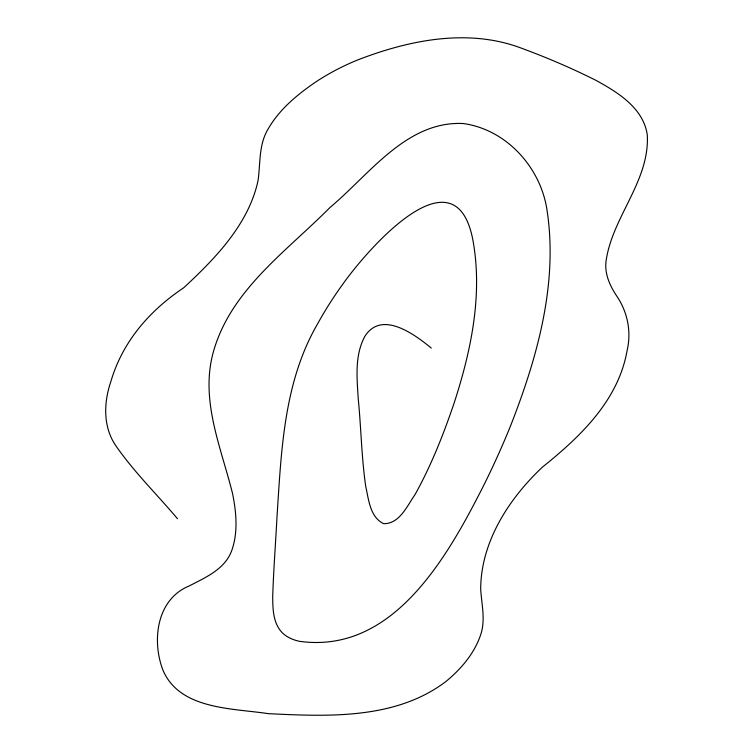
<?xml version="1.0" encoding="UTF-8"?>
<svg xmlns="http://www.w3.org/2000/svg" width="753" height="753" viewBox="0 0 753 753"><rect width="100%" height="100%" fill="white"/><g stroke="black" fill="none" stroke-linecap="round" stroke-linejoin="round"><path stroke-width="1.13" d="M431.29 348.093C414.715 334.436 381.423 309.671 364.734 336.572C354.588 355.52 356.95 377.865 358.212 398.506C361.129 427.732 361.496 457.193 365.704 486.278C368.669 499.38 369.949 517.236 383.691 523.683C399.579 523.956 407.166 505.809 414.95 494.73C431.262 465.448 443.592 434.142 454.323 402.45C471.227 350.22 483.04 293.952 472.715 239.162C454.492 147.324 365.45 252.142 342.907 284.022A500.19 309.323 -18.1 0 0 317.597 323.856C283.683 382.148 281.321 451.038 277.019 516.53C275.626 543.101 273.574 569.654 272.708 596.244C272.765 609.083 272.972 623.973 283.006 633.461A51.411 31.795 -18.1 0 0 299.317 641.292C393.16 654.47 447.546 556.608 483.407 486.014A1363.768 843.369 -18.1 0 0 510.44 426.16C537.209 357.844 558.453 283.25 546.894 209.372C540.362 167.185 506.345 129.525 463.368 123.548C406.667 120.565 369.186 174.818 330.059 207.414C287.072 250.947 231.284 289.359 213.626 350.992C199.611 399.532 221.1 447.207 232.583 493.686C236.254 512.031 238.155 531.562 232.065 549.615C225.721 568.844 205.785 577.372 189.257 585.919C156.68 599.181 151.682 640.266 162.77 669.709C179.374 709.797 232.348 708.131 268.322 713.656C328.044 716.564 395.316 719.661 445.635 681.729C461.382 668.862 475.265 652.531 481.299 632.802C485.374 618.373 481.487 603.558 480.687 588.987C480.894 541.746 509.056 498.477 542.518 467.048C580.375 436.674 618.439 400.436 627.145 350.343C631.579 331.565 627.465 311.676 616.594 295.844C609.751 285.519 604.311 273.48 606.099 260.802C612.49 216.6 649.651 181.238 647.316 135.154C643.514 107.886 617.573 92.186 595.482 80.11C570.859 67.77 545.436 56.983 519.579 47.495C466.568 28.209 408.098 40.37 357.129 60.165A160.022 98.954 -18.1 0 0 316.439 81.512C296.588 94.972 277.264 111.011 266.101 132.688C258.806 147.72 260.369 164.747 258.006 180.833C248.49 224.347 215.424 258.335 183.779 287.721C149.555 310.594 122.41 341.693 110.747 381.922C103.519 403.156 102.926 427.949 116.602 446.83C134.627 472.62 157.264 494.721 177.492 518.732"/></g></svg>
